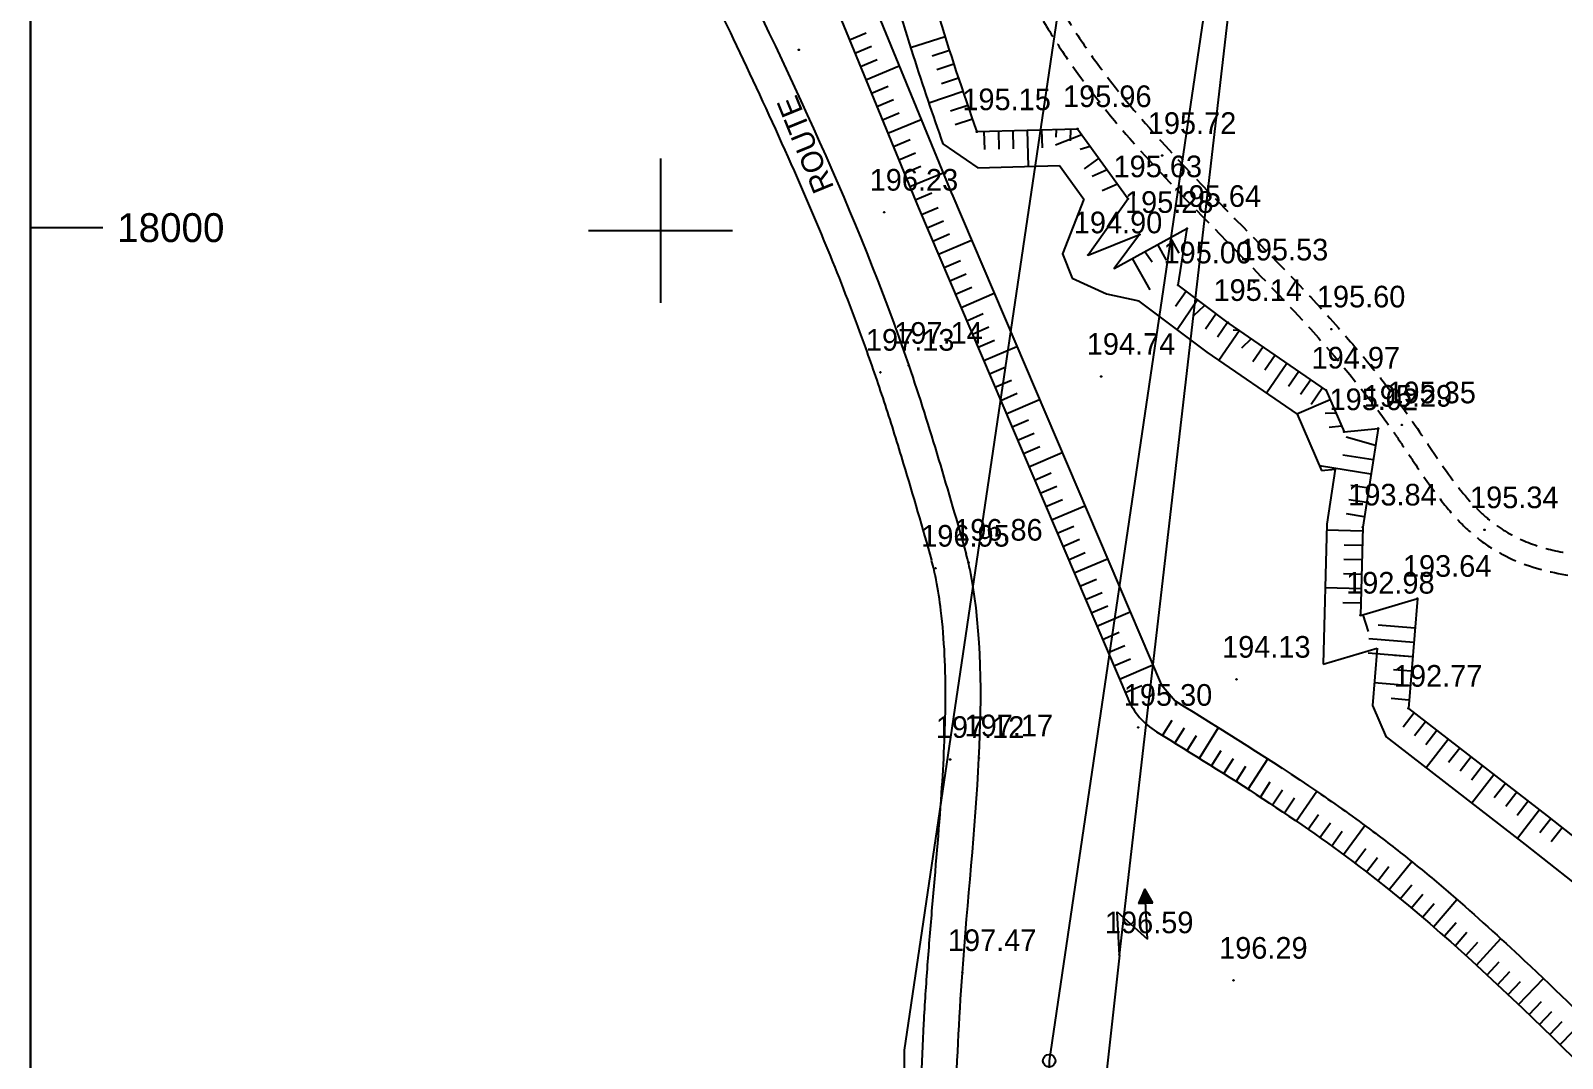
# Model space of a CAD drawing. Extents: x -83928 to -81707, y 15464 to 18601.
# Drawn here: x -83887.3 to -83675, y 17885.3 to 18027.7 of the extents above; entities that cross this region are included whole.
import ezdxf
from ezdxf.enums import TextEntityAlignment as Align

# ---------------------------------------------------------------- set-up
doc = ezdxf.new("R2010")
doc.units = 0
doc.header["$MEASUREMENT"] = 0
doc.linetypes.add('ACAD_ISO03W100', pattern=[30, 12, -18])
doc.linetypes.add('INTERROMPU', pattern=[0.75, 0.5, -0.25])
doc.layers.add('ACCE', color=4, linetype='INTERROMPU', lineweight=25)
for name, color, linetype in [('ALT', 7, 'Continuous'), ('BORNE', 1, 'Continuous'), ('CarPerim', 7, 'Continuous'), ('Carroyage 1', 7, 'Continuous'), ('CarTexte', 7, 'Continuous'), ('CNiv_1', 1, 'Continuous'), ('CONST', 7, 'Continuous'), ('CORDONNE', 6, 'Continuous'), ('ECOULEMENT', 160, 'ACAD_ISO03W100'), ('electric', 50, 'Continuous'), ('POINTS', 3, 'Continuous'), ('Talus', 5, 'Continuous'), ('TITRE', 1, 'Continuous'), ('VOIRIE', 4, 'Continuous')]:
    doc.layers.add(name, color=color, linetype=linetype)

# ---------------------------------------------------------------- blocks, each defined once
blk = doc.blocks.new('*X2')
for p, q in [((6.42, 7.34), (6.53, 7.45)), ((6.45, 7.41), (6.52, 7.47)), ((6.49, 7.48), (6.5, 7.49)), ((6.01, 6.5), (6.67, 7.16)), ((6.03, 6.56), (6.66, 7.19)), ((6.04, 6.5), (6.68, 7.14)), ((6.07, 6.63), (6.64, 7.21)), ((6.08, 6.5), (6.69, 7.12)), ((6.1, 6.7), (6.63, 7.23)), ((6.11, 6.5), (6.7, 7.09)), ((6.14, 6.77), (6.62, 7.26)), ((6.15, 6.5), (6.72, 7.07)), ((6.17, 6.84), (6.61, 7.28)), ((6.18, 6.5), (6.73, 7.05)), ((6.21, 6.91), (6.6, 7.3)), ((6.22, 6.5), (6.74, 7.02)), ((6.24, 6.98), (6.59, 7.33)), ((6.25, 6.5), (6.75, 7)), ((6.28, 7.06), (6.57, 7.35)), ((6.29, 6.5), (6.76, 6.97)), ((6.31, 7.13), (6.56, 7.38)), ((6.32, 6.5), (6.77, 6.95)), ((6.35, 7.2), (6.55, 7.4)), ((6.36, 6.5), (6.79, 6.93)), ((6.38, 7.27), (6.54, 7.42)), ((6.39, 6.5), (6.8, 6.9)), ((6.43, 6.5), (6.81, 6.88)), ((6.46, 6.5), (6.82, 6.86)), ((6.5, 6.5), (6.83, 6.83)), ((6.54, 6.5), (6.85, 6.81)), ((6.57, 6.5), (6.86, 6.79)), ((6.61, 6.5), (6.87, 6.76)), ((6.64, 6.5), (6.88, 6.74)), ((6.68, 6.5), (6.89, 6.72)), ((6.71, 6.5), (6.9, 6.69)), ((6.75, 6.5), (6.92, 6.67)), ((6.78, 6.5), (6.93, 6.64)), ((6.82, 6.5), (6.94, 6.62)), ((6.85, 6.5), (6.95, 6.6)), ((6.89, 6.5), (6.96, 6.57)), ((6.92, 6.5), (6.97, 6.55)), ((6.96, 6.5), (6.99, 6.53)), ((6.99, 6.5), (7, 6.5))]:
    blk.add_line(p, q)

msp = doc.modelspace()

# ---------------------------------------------------------------- linework, layer by layer
at = {"layer": 'ACCE', "linetype": 'INTERROMPU', "ltscale": 5}
for points, knots in [([(-83782.62, 18200.48, 214.11), (-83779.66, 18191.21, 213.99), (-83776.73, 18181.96, 213.87), (-83773.4, 18169.29, 213.7), (-83772.58, 18165.92, 213.66), (-83771.06, 18158.91, 213.57), (-83770.37, 18155.27, 213.53), (-83769.45, 18149.29, 213.45), (-83769.15, 18146.97, 213.42), (-83768.65, 18142.32, 213.36), (-83768.45, 18139.97, 213.34), (-83767.97, 18132.92, 213.25), (-83767.78, 18128.17, 213.19), (-83767.43, 18121, 213.1), (-83767.3, 18118.58, 213.08), (-83766.97, 18113.74, 213.02), (-83766.78, 18111.33, 212.99), (-83766.12, 18104.1, 212.9), (-83765.57, 18099.3, 212.84), (-83764.48, 18091.12, 212.74), (-83763.99, 18087.75, 212.69), (-83763.05, 18081.78, 212.62), (-83762.62, 18079.18, 212.59), (-83761.71, 18073.96, 212.52), (-83761.23, 18071.34, 212.49), (-83759.65, 18063.52, 212.39), (-83758.43, 18058.33, 212.32), (-83756.04, 18050.08, 212.22), (-83755.03, 18046.95, 212.17), (-83752.68, 18040.66, 212.09), (-83751.34, 18037.51, 212.05), (-83748.85, 18032.47, 211.98), (-83747.8, 18030.52, 211.95), (-83745.54, 18026.74, 211.9), (-83744.35, 18024.9, 211.88), (-83740.57, 18019.51, 211.8), (-83737.82, 18016.09, 211.75), (-83729.2, 18006.21, 211.6), (-83722.91, 18000.04, 211.51), (-83710.58, 17987.3, 211.32), (-83704.54, 17980.73, 211.22), (-83698.68, 17972.56, 211.1), (-83698.09, 17971.7, 211.09), (-83696.91, 17969.96, 211.07), (-83696.32, 17969.08, 211.05), (-83694.55, 17966.44, 211.02), (-83693.35, 17964.69, 210.99), (-83691.21, 17961.9, 210.95), (-83690.3, 17960.81, 210.93), (-83688.43, 17958.84, 210.91), (-83687.47, 17957.96, 210.89), (-83685.42, 17956.39, 210.87), (-83684.34, 17955.7, 210.85), (-83680.83, 17953.86, 210.82), (-83678.24, 17953.03, 210.8), (-83672.81, 17951.99, 210.77), (-83669.97, 17951.79, 210.76), (-83664.12, 17951.83, 210.74), (-83661.12, 17952.07, 210.74), (-83654.42, 17952.88, 210.73), (-83650.7, 17953.52, 210.72), (-83644.93, 17954.59, 210.72), (-83642.83, 17954.99, 210.72), (-83636.66, 17956.16, 210.71), (-83632.7, 17956.87, 210.71), (-83624.97, 17958.18, 210.7), (-83621.19, 17958.77, 210.69), (-83614.52, 17959.76, 210.68), (-83611.62, 17960.16, 210.68), (-83606.25, 17960.87, 210.67), (-83603.78, 17961.18, 210.67), (-83598.8, 17961.77, 210.66), (-83596.3, 17962.05, 210.65), (-83588.74, 17962.81, 210.64), (-83583.66, 17963.21, 210.63), (-83575.51, 17963.57, 210.61), (-83572.45, 17963.64, 210.6), (-83566.81, 17963.63, 210.58), (-83564.23, 17963.56, 210.57), (-83559.51, 17963.33, 210.55), (-83557.37, 17963.17, 210.55), (-83553.08, 17962.78, 210.53), (-83550.94, 17962.54, 210.52), (-83544.5, 17961.76, 210.49), (-83540.2, 17961.15, 210.47), (-83529.15, 17959.76, 210.42), (-83522.38, 17959.07, 210.39), (-83513.75, 17959.13, 210.36), (-83511.92, 17959.2, 210.36), (-83508.5, 17959.45, 210.35), (-83506.91, 17959.62, 210.35), (-83504.15, 17960.01, 210.34), (-83502.97, 17960.21, 210.34), (-83500.61, 17960.67, 210.34), (-83499.44, 17960.93, 210.34), (-83495.95, 17961.75, 210.34), (-83493.65, 17962.36, 210.34), (-83489.25, 17963.42, 210.34), (-83487.13, 17963.87, 210.33), (-83483.71, 17964.38, 210.33), (-83482.37, 17964.52, 210.33), (-83480.24, 17964.6, 210.32), (-83479.44, 17964.6, 210.32), (-83477.85, 17964.53, 210.31), (-83477.05, 17964.45, 210.31), (-83474.63, 17964.14, 210.3), (-83473, 17963.81, 210.29), (-83468.49, 17962.7, 210.26), (-83465.57, 17961.78, 210.24), (-83461.27, 17960.57, 210.21), (-83459.93, 17960.22, 210.21), (-83457.07, 17959.57, 210.19), (-83455.54, 17959.29, 210.18), (-83452.49, 17958.83, 210.17), (-83450.96, 17958.66, 210.16), (-83446.37, 17958.29, 210.14), (-83443.3, 17958.21, 210.13), (-83436.19, 17958.25, 210.11), (-83432.15, 17958.43, 210.1), (-83425.94, 17958.65, 210.08), (-83423.74, 17958.72, 210.07), (-83420.07, 17958.76, 210.06), (-83418.59, 17958.75, 210.06), (-83415.65, 17958.69, 210.05), (-83414.18, 17958.63, 210.04), (-83409.75, 17958.4, 210.03), (-83406.8, 17958.18, 210.01), (-83401.65, 17957.83, 209.99), (-83399.47, 17957.69, 209.99), (-83395.4, 17957.5, 209.97), (-83393.51, 17957.44, 209.96), (-83389.81, 17957.42, 209.95), (-83388, 17957.45, 209.95), (-83384.36, 17957.61, 209.94), (-83382.53, 17957.72, 209.93), (-83377.03, 17958.14, 209.92), (-83373.33, 17958.53, 209.91), (-83363.55, 17959.53, 209.89), (-83357.5, 17960.15, 209.88), (-83347, 17960.38, 209.85), (-83342.46, 17960.15, 209.84), (-83336, 17958.94, 209.8), (-83333.85, 17958.37, 209.79), (-83330.47, 17957.12, 209.76), (-83329.17, 17956.54, 209.75), (-83325.18, 17954.43, 209.71), (-83322.6, 17952.53, 209.68), (-83317.66, 17948.07, 209.61), (-83315.3, 17945.51, 209.57), (-83310.73, 17940.08, 209.49), (-83308.52, 17937.21, 209.45), (-83306.32, 17934.3, 209.41)], [1.055576, 1.055576, 1.055576, 1.055576, 30.031992, 30.031992, 40.50691, 40.50691, 51.755713, 51.755713, 58.871453, 58.871453, 65.987193, 65.987193, 80.218672, 80.218672, 87.473984, 87.473984, 94.729297, 94.729297, 109.239922, 109.239922, 119.37083, 119.37083, 127.139561, 127.139561, 134.908291, 134.908291, 150.445753, 150.445753, 160.157531, 160.157531, 170.39927, 170.39927, 177.068566, 177.068566, 183.737861, 183.737861, 197.076452, 197.076452, 223.400767, 223.400767, 249.725082, 249.725082, 252.767418, 252.767418, 255.809755, 255.809755, 261.894428, 261.894428, 266.068184, 266.068184, 269.956128, 269.956128, 273.844071, 273.844071, 282.076079, 282.076079, 290.308086, 290.308086, 298.540093, 298.540093, 308.574703, 308.574703, 314.408012, 314.408012, 326.07463, 326.07463, 337.741248, 337.741248, 346.838531, 346.838531, 354.499996, 354.499996, 362.16146, 362.16146, 377.484389, 377.484389, 386.64274, 386.64274, 394.385336, 394.385336, 400.822764, 400.822764, 407.260193, 407.260193, 420.13505, 420.13505, 440.316929, 440.316929, 445.752372, 445.752372, 450.450412, 450.450412, 453.939436, 453.939436, 457.428461, 457.428461, 464.406511, 464.406511, 470.974875, 470.974875, 475.222619, 475.222619, 477.818124, 477.818124, 480.413628, 480.413628, 485.604636, 485.604636, 494.662552, 494.662552, 498.673408, 498.673408, 503.190068, 503.190068, 507.706728, 507.706728, 516.740048, 516.740048, 528.740572, 528.740572, 535.357888, 535.357888, 539.86411, 539.86411, 544.370333, 544.370333, 553.382777, 553.382777, 559.899589, 559.899589, 565.430576, 565.430576, 570.617109, 570.617109, 575.803641, 575.803641, 586.176706, 586.176706, 603.459595, 603.459595, 617.555933, 617.555933, 624.943514, 624.943514, 629.758061, 629.758061, 640.260824, 640.260824, 650.763587, 650.763587, 661.06459, 661.06459, 661.06459, 661.06459]), ([(-83779.97, 18202.04, 214.12), (-83776.95, 18192.56, 214), (-83773.92, 18183.06, 213.87), (-83770.5, 18170.06, 213.7), (-83769.68, 18166.66, 213.66), (-83768.14, 18159.6, 213.57), (-83767.44, 18155.93, 213.53), (-83766.51, 18149.9, 213.45), (-83766.2, 18147.55, 213.42), (-83765.44, 18140.57, 213.33), (-83765.15, 18135.94, 213.28), (-83764.76, 18128.13, 213.18), (-83764.62, 18124.94, 213.14), (-83764.34, 18119.39, 213.08), (-83764.2, 18117.04, 213.05), (-83763.85, 18112.33, 212.99), (-83763.65, 18109.99, 212.96), (-83762.98, 18102.96, 212.87), (-83762.42, 18098.27, 212.82), (-83761.31, 18090.12, 212.71), (-83760.79, 18086.66, 212.67), (-83759.11, 18076.22, 212.54), (-83757.85, 18069.18, 212.45), (-83754.61, 18055.44, 212.28), (-83752.63, 18048.72, 212.19), (-83748.81, 18039.23, 212.06), (-83747.41, 18036.17, 212.02), (-83744.81, 18031.34, 211.95), (-83743.73, 18029.5, 211.93), (-83741.41, 18025.9, 211.88), (-83740.18, 18024.14, 211.85), (-83736.32, 18018.97, 211.78), (-83733.52, 18015.65, 211.73), (-83724.75, 18005.96, 211.59), (-83718.38, 17999.76, 211.49), (-83710.09, 17991.05, 211.36), (-83708.05, 17988.85, 211.33), (-83704.49, 17984.83, 211.27), (-83702.96, 17983.04, 211.24), (-83700.46, 17979.96, 211.2), (-83699.48, 17978.7, 211.18), (-83697.64, 17976.25, 211.14), (-83696.78, 17975.06, 211.13), (-83694.35, 17971.57, 211.08), (-83692.85, 17969.24, 211.04), (-83689.79, 17964.9, 210.98), (-83688.23, 17962.89, 210.95), (-83685.92, 17960.62, 210.92), (-83685.28, 17960.06, 210.91), (-83683.94, 17959.03, 210.89), (-83683.24, 17958.57, 210.89), (-83681.07, 17957.31, 210.86), (-83679.51, 17956.66, 210.85), (-83676.18, 17955.65, 210.83), (-83674.41, 17955.31, 210.82), (-83668.63, 17954.63, 210.79), (-83664.32, 17954.77, 210.78), (-83655.42, 17955.73, 210.76), (-83650.83, 17956.53, 210.76), (-83644.31, 17957.76, 210.75), (-83642.31, 17958.15, 210.75), (-83638.4, 17958.88, 210.75), (-83636.47, 17959.23, 210.75), (-83630.78, 17960.25, 210.74), (-83627.09, 17960.87, 210.74), (-83618.39, 17962.24, 210.73), (-83613.43, 17962.96, 210.72), (-83606.16, 17963.9, 210.71), (-83603.89, 17964.19, 210.7), (-83599.3, 17964.73, 210.7), (-83596.99, 17964.99, 210.69), (-83590.02, 17965.7, 210.68), (-83585.32, 17966.09, 210.67), (-83577.11, 17966.52, 210.65), (-83573.62, 17966.63, 210.64), (-83567.47, 17966.64, 210.62), (-83564.82, 17966.59, 210.61), (-83560.09, 17966.37, 210.59), (-83558.01, 17966.23, 210.59), (-83553.86, 17965.87, 210.57), (-83551.79, 17965.65, 210.56), (-83545.61, 17964.93, 210.53), (-83541.51, 17964.36, 210.51), (-83530.57, 17962.94, 210.46), (-83523.78, 17962.17, 210.43), (-83515.09, 17962.1, 210.4), (-83513.14, 17962.15, 210.4), (-83509.5, 17962.37, 210.39), (-83507.81, 17962.54, 210.38), (-83504.94, 17962.92, 210.38), (-83503.76, 17963.11, 210.38), (-83501.38, 17963.57, 210.38), (-83500.19, 17963.84, 210.37), (-83496.59, 17964.69, 210.37), (-83494.16, 17965.33, 210.37), (-83489.67, 17966.39, 210.37), (-83487.61, 17966.83, 210.37), (-83484.19, 17967.34, 210.37), (-83482.85, 17967.49, 210.36), (-83480.5, 17967.6, 210.36), (-83479.5, 17967.61, 210.36), (-83477.5, 17967.52, 210.35), (-83476.51, 17967.42, 210.34), (-83473.55, 17967, 210.33), (-83471.61, 17966.57, 210.32), (-83466.69, 17965.3, 210.29), (-83463.75, 17964.36, 210.27), (-83459.76, 17963.28, 210.24), (-83458.7, 17963.01, 210.23), (-83455.53, 17962.31, 210.22), (-83453.4, 17961.97, 210.21), (-83449.11, 17961.49, 210.19), (-83446.94, 17961.35, 210.18), (-83440.41, 17961.14, 210.16), (-83436, 17961.28, 210.14), (-83427.14, 17961.61, 210.12), (-83422.68, 17961.8, 210.11), (-83415.39, 17961.71, 210.08), (-83412.57, 17961.57, 210.07), (-83406.95, 17961.21, 210.05), (-83404.15, 17961, 210.04), (-83399.19, 17960.68, 210.02), (-83397.03, 17960.56, 210.01), (-83392.98, 17960.43, 210), (-83391.1, 17960.41, 209.99), (-83387.3, 17960.47, 209.98), (-83385.37, 17960.56, 209.98), (-83379.54, 17960.92, 209.96), (-83375.58, 17961.31, 209.95), (-83365.42, 17962.35, 209.93), (-83359.2, 17963.03, 209.92), (-83348.15, 17963.4, 209.89), (-83343.26, 17963.25, 209.88), (-83336.05, 17962.04, 209.84), (-83333.57, 17961.43, 209.82), (-83329.35, 17959.93, 209.79), (-83327.58, 17959.13, 209.78), (-83324.17, 17957.23, 209.74), (-83322.54, 17956.13, 209.73), (-83317.15, 17951.95, 209.66), (-83313.7, 17948.3, 209.6), (-83309.06, 17942.74, 209.52), (-83307.73, 17941.06, 209.5), (-83306.42, 17939.37, 209.47)], [0.377269, 0.377269, 0.377269, 0.377269, 29.99808, 29.99808, 40.439033, 40.439033, 51.573495, 51.573495, 58.653463, 58.653463, 72.467049, 72.467049, 82.03785, 82.03785, 89.167983, 89.167983, 96.298116, 96.298116, 110.558383, 110.558383, 121.037151, 121.037151, 141.994686, 141.994686, 162.952221, 162.952221, 173.375842, 173.375842, 180.104384, 180.104384, 186.832925, 186.832925, 200.290008, 200.290008, 226.870868, 226.870868, 235.637553, 235.637553, 242.466243, 242.466243, 247.058938, 247.058938, 251.225901, 251.225901, 259.12966, 259.12966, 267.033419, 267.033419, 269.974171, 269.974171, 272.914924, 272.914924, 278.796429, 278.796429, 284.677933, 284.677933, 297.220208, 297.220208, 309.762482, 309.762482, 315.325173, 315.325173, 320.887865, 320.887865, 332.013248, 332.013248, 347.525774, 347.525774, 354.547491, 354.547491, 361.569208, 361.569208, 375.612643, 375.612643, 385.929515, 385.929515, 393.726913, 393.726913, 399.850404, 399.850404, 405.973895, 405.973895, 418.220878, 418.220878, 438.834903, 438.834903, 444.847915, 444.847915, 450.051873, 450.051873, 453.73205, 453.73205, 457.412227, 457.412227, 464.772581, 464.772581, 470.935284, 470.935284, 474.906139, 474.906139, 477.821848, 477.821848, 480.737556, 480.737556, 486.568973, 486.568973, 495.647976, 495.647976, 498.958546, 498.958546, 505.579686, 505.579686, 512.200826, 512.200826, 525.443106, 525.443106, 538.685386, 538.685386, 547.175721, 547.175721, 555.666055, 555.666055, 562.177333, 562.177333, 567.791378, 567.791378, 573.405422, 573.405422, 584.633511, 584.633511, 602.137538, 602.137538, 616.597964, 616.597964, 624.486186, 624.486186, 630.509066, 630.509066, 636.531946, 636.531946, 651.174128, 651.174128, 657.221695, 657.221695, 657.221695, 657.221695])]:
    msp.add_open_spline(points, degree=3, knots=knots, dxfattribs=at)
at = {"layer": 'BORNE', "color": 2, "extrusion": (4.63065e-06, 1.2885e-05, 1)}
msp.add_circle((-83746.11, 17884.98, 207.68), 0.877, dxfattribs=at)
at = {"layer": 'CarPerim'}
msp.add_line((-83887.33, 18600.42), (-83887.33, 17000.42), dxfattribs=at)
at = {"layer": 'Carroyage 1'}
for p, q in [((-83800, 18010), (-83800, 17990)), ((-83887.33, 18000.42), (-83877.33, 18000.42)), ((-83810, 18000), (-83790, 18000))]:
    msp.add_line(p, q, dxfattribs=at)
at = {"layer": 'CNiv_1', "color": 0}
msp.add_lwpolyline([(-81721.1, 18600.42), (-81721.1, 15464.43), (-83887.33, 15464.43), (-83887.33, 18600.42)], close=True, dxfattribs=at)
at = {"layer": 'CORDONNE', "extrusion": (0.000932032, -0.005533, 0.999984)}
for p, q in [((-83732.84, 17908.82, 210.39), (-83733.74, 17906.77, 210.38)), ((-83732.49, 17901.83, 210.35), (-83732.84, 17908.82, 210.39)), ((-83731.74, 17906.87, 210.38), (-83732.84, 17908.82, 210.39)), ((-83736.38, 17899.63, 210.34), (-83736.68, 17905.62, 210.38)), ((-83736.68, 17905.62, 210.38), (-83732.49, 17901.83, 210.35)), ((-83733.74, 17906.77, 210.38), (-83731.74, 17906.87, 210.38))]:
    msp.add_line(p, q, dxfattribs=at)
at = {"layer": 'ECOULEMENT', "linetype": 'ByBlock', "extrusion": (0.000932032, -0.005533, 0.999984)}
for p, q in [((-83775.65, 18044.09, 15.64), (-83759.59, 18005.06, 15.41)), ((-83780.27, 18042.18, 15.64), (-83764.21, 18003.15, 15.4)), ((-83760.86, 18012.05, 211.77), (-83756.02, 18008.72, 211.75)), ((-83756.02, 18008.72, 211.75), (-83744.69, 18009.03, 211.74)), ((-83744.69, 18009.03, 211.74), (-83741.32, 18004.36, 211.71)), ((-83759.61, 18005.12, 15.41), (-83730.6, 17937.13, 15.01)), ((-83764.21, 18003.15, 15.4), (-83735.2, 17935.17, 15)), ((-83764.21, 18003.15, 15.4), (-83764.21, 18003.15, 15.4)), ((-83733.66, 17990.25, 211.63), (-83724.24, 17983.18, 211.58)), ((-83724.24, 17983.18, 211.58), (-83711.74, 17974.57, 211.52)), ((-83711.74, 17974.57, 211.52), (-83708.37, 17966.77, 211.47)), ((-83708.37, 17966.77, 211.47), (-83706.44, 17966.96, 211.47)), ((-83706.44, 17966.96, 211.47), (-83707.63, 17959.35, 211.43)), ((-83707.63, 17959.35, 211.43), (-83708.1, 17939.95, 211.32)), ((-83708.1, 17939.95, 211.32), (-83700.64, 17942.15, 211.33)), ((-83700.64, 17942.15, 211.33), (-83701.3, 17934.2, 211.29)), ((-83730.6, 17937.13, 15.01), (-83728.62, 17934.83, 14.99)), ((-83701.3, 17934.2, 211.29), (-83699.37, 17929.84, 210.61))]:
    msp.add_line(p, q, dxfattribs=at)
for points, elevation in [([(-83756.31, 18014.18), (-83742.34, 18014.57), (-83735.34, 18004.85), (-83740.85, 17997.08), (-83733.75, 17999.91), (-83737.27, 17995.24), (-83727.16, 18000.74), (-83728.41, 17992.91), (-83721.48, 17987.7), (-83707.88, 17978.33), (-83705.39, 17972.57), (-83700.66, 17973.05), (-83702.8, 17959.36), (-83703.09, 17947.15), (-83695.22, 17949.48), (-83696.47, 17934.25)], 34.04), ([(-83741.48, 18004.82), (-83744.41, 17997.27), (-83743.06, 17993.9), (-83738.33, 17991.7), (-83733.82, 17990.72)], 34.04), ([(-83696.47, 17934.25), (-83677.21, 17919.36), (-83640.89, 17890.74), (-83608.66, 17859.56), (-83558.02, 17819.7), (-83541.14, 17802.32), (-83537.05, 17786.48), (-83533.47, 17766.03), (-83524.92, 17733.51)], 33.39), ([(-83699.53, 17930.3), (-83680.28, 17915.42), (-83644.18, 17886.97), (-83611.96, 17855.79), (-83561.38, 17815.98), (-83545.65, 17799.79), (-83541.94, 17785.42), (-83538.36, 17764.97), (-83529.76, 17732.24)], 33.39)]:
    msp.add_lwpolyline(points, dxfattribs=dict(at, elevation=elevation))
msp.add_arc((-83725.98, 17938.47, -162.28), 10, 203.1095, 238.4927, dxfattribs=at)
at = {"layer": 'ECOULEMENT', "linetype": 'ByBlock'}
msp.add_spline([(-83767.27, 18089.09, 212.72), (-83765.73, 18047.38, 212.21), (-83756.14, 18013.67, 211.78)], degree=3, dxfattribs=at)
for points, knots in [([(-83772.52, 18078.53, 212.61), (-83772.52, 18078.4, 212.61), (-83772.52, 18078.28, 212.61), (-83772.6, 18072.95, 212.54), (-83772.58, 18067.72, 212.48), (-83772.18, 18059.54, 212.38), (-83771.96, 18056.6, 212.34), (-83771.37, 18051.15, 212.28), (-83771.03, 18048.64, 212.24), (-83770.16, 18043.63, 212.18), (-83769.64, 18041.15, 212.15), (-83767.9, 18033.78, 212.06), (-83766.48, 18028.96, 211.99), (-83763.64, 18020.11, 211.88), (-83762.25, 18016.06, 211.83), (-83760.86, 18012.05, 211.77)], [10.540392, 10.540392, 10.540392, 10.540392, 10.918613, 10.918613, 26.225816, 26.225816, 34.810204, 34.810204, 42.146608, 42.146608, 49.483013, 49.483013, 64.155821, 64.155821, 76.791867, 76.791867, 76.791867, 76.791867]), ([(-83728.62, 17934.83, 14.99), (-83722.02, 17930.78, 14.96), (-83715.39, 17926.67, 14.94), (-83706.32, 17920.47, 14.89), (-83703.75, 17918.65, 14.88), (-83699.37, 17915.37, 14.86), (-83697.54, 17913.95, 14.85), (-83693.95, 17911.06, 14.83), (-83692.18, 17909.58, 14.82), (-83686.96, 17905.09, 14.79), (-83683.57, 17902.01, 14.77), (-83675.63, 17894.57, 14.72), (-83671.14, 17890.18, 14.69), (-83663.57, 17882.78, 14.64), (-83660.48, 17879.77, 14.62), (-83655.1, 17874.66, 14.59), (-83652.82, 17872.53, 14.58), (-83648.22, 17868.34, 14.55), (-83645.89, 17866.27, 14.54), (-83638.84, 17860.15, 14.5), (-83634.04, 17856.17, 14.47), (-83623.15, 17847.5, 14.41), (-83617.02, 17842.86, 14.38), (-83598.32, 17829.3, 14.29), (-83585.45, 17820.76, 14.23), (-83567.1, 17808.9, 14.15), (-83561.74, 17805.48, 14.12), (-83556.37, 17802.05, 14.1)], [3.176077, 3.176077, 3.176077, 3.176077, 26.264516, 26.264516, 35.534882, 35.534882, 42.305765, 42.305765, 49.076647, 49.076647, 62.618412, 62.618412, 81.32732, 81.32732, 94.294057, 94.294057, 103.736618, 103.736618, 113.179178, 113.179178, 132.064299, 132.064299, 155.368404, 155.368404, 201.976614, 201.976614, 221.065664, 221.065664, 221.065664, 221.065664]), ([(-83731.23, 17930.57, 14.97), (-83721.31, 17924.49, 14.93), (-83693.91, 17907.38, 14.81), (-83659.02, 17869.41, 14.57), (-83611.27, 17831.21, 14.31), (-83577.2, 17809.43, 14.16), (-83559.07, 17797.84, 14.08)], [3.176077, 3.176077, 3.176077, 3.176077, 37.952596, 99.830927, 156.532489, 221.065664, 221.065664, 221.065664, 221.065664])]:
    msp.add_open_spline(points, degree=3, knots=knots, dxfattribs=at)
at = {"layer": 'electric', "extrusion": (0.000932032, -0.005533, 0.999984)}
for q in [(-83705.73, 18164.22, 213.43), (-83747.24, 17800.8, 209.19)]:
    msp.add_line((-83736.38, 17899.63, 210.34), q, dxfattribs=at)
at = {"layer": 'POINTS', "extrusion": (0.002059, -0.012217, 0.999923)}
for centre in [(-83781.08, 18024.17, -182.42), (-83756.4, 18012.81, -182.42), (-83742.44, 18013.24, -182.42), (-83730.69, 18009.52, -182.42), (-83735.44, 18003.52, -182.42), (-83769.25, 18001.66, -182.42), (-83733.85, 17998.58, -182.42), (-83727.26, 17999.41, -182.42), (-83740.95, 17995.75, -182.42), (-83728.51, 17991.58, -182.42), (-83717.94, 17991.99, -182.42), (-83721.58, 17986.38, -182.42), (-83707.25, 17985.47, -182.42), (-83769.77, 17979.48, -182.42), (-83765.84, 17980.44, -182.42), (-83739.15, 17978.91, -182.42), (-83707.98, 17977, -182.42), (-83697.47, 17972.19, -182.42), (-83705.49, 17971.24, -182.42), (-83700.76, 17971.72, -182.42), (-83702.9, 17958.03, -182.42), (-83686.01, 17957.66, -182.42), (-83757.54, 17953.16, -182.42), (-83762.11, 17952.33, -182.42), (-83695.32, 17948.15, -182.42), (-83703.19, 17945.82, -182.42), (-83720.39, 17936.94, -182.42), (-83696.57, 17932.92, -182.42), (-83734.02, 17930.28, -182.42), (-83760.08, 17925.83, -182.42), (-83756.1, 17926.05, -182.42), (-83736.63, 17898.76, -182.42), (-83758.4, 17896.29, -182.42), (-83720.8, 17895.23, -182.42)]:
    msp.add_circle(centre, 0.05, dxfattribs=at)
at = {"layer": 'Talus', "linetype": 'ByBlock', "extrusion": (0.000932032, -0.005533, 0.999984)}
for p, q in [((-83773.8, 18026.46, 15.54), (-83771.49, 18027.41, 15.55)), ((-83760.55, 18026.86, 211.95), (-83765.32, 18025.35, 211.95)), ((-83773.04, 18024.61, 15.53), (-83770.73, 18025.56, 15.53)), ((-83759.94, 18024.95, 211.92), (-83762.32, 18024.18, 211.92)), ((-83772.28, 18022.76, 15.52), (-83769.97, 18023.71, 15.52)), ((-83771.52, 18020.91, 15.51), (-83766.9, 18022.82, 15.52)), ((-83759.32, 18023.05, 211.9), (-83761.69, 18022.27, 211.9)), ((-83770.76, 18019.06, 15.5), (-83768.45, 18020.02, 15.5)), ((-83758.69, 18021.15, 211.88), (-83761.06, 18020.36, 211.87)), ((-83770, 18017.22, 15.49), (-83767.69, 18018.17, 15.49)), ((-83758.05, 18019.26, 211.85), (-83762.78, 18017.65, 211.85)), ((-83769.24, 18015.37, 15.48), (-83766.92, 18016.32, 15.48)), ((-83757.4, 18017.36, 211.83), (-83759.77, 18016.56, 211.82)), ((-83768.48, 18013.52, 15.47), (-83763.85, 18015.42, 15.47)), ((-83756.76, 18015.47, 211.8), (-83759.12, 18014.66, 211.8)), ((-83755.15, 18013.75, 211.78), (-83755.09, 18011.25, 211.76)), ((-83753.15, 18013.8, 211.78), (-83753.09, 18011.3, 211.76)), ((-83751.15, 18013.86, 211.77), (-83751.09, 18011.36, 211.76)), ((-83749.16, 18013.91, 211.77), (-83749.02, 18008.91, 211.74)), ((-83747.16, 18013.97, 211.77), (-83747.09, 18011.47, 211.76)), ((-83745.16, 18014.02, 211.77), (-83745.2, 18012.94, 113.6)), ((-83743.16, 18014.07, 211.77), (-83743.19, 18012.46, 113.6)), ((-83767.71, 18011.67, 15.45), (-83765.4, 18012.62, 15.46)), ((-83741.58, 18013.28, 211.76), (-83745.25, 18011.85, 15.43)), ((-83740.41, 18011.65, 211.75), (-83741.82, 18011.25, 113.59)), ((-83766.95, 18009.82, 15.44), (-83764.64, 18010.77, 15.45)), ((-83739.24, 18010.03, 211.74), (-83741.27, 18008.57, 211.74)), ((-83766.19, 18007.97, 15.43), (-83763.88, 18008.92, 15.44)), ((-83765.43, 18006.12, 15.42), (-83760.81, 18008.02, 15.43)), ((-83738.08, 18008.41, 211.73), (-83740.16, 18007.51, 113.57)), ((-83764.67, 18004.27, 15.41), (-83762.36, 18005.22, 15.41)), ((-83736.65, 18006.43, 211.72), (-83738.74, 18005.54, 113.55)), ((-83763.82, 18002.23, 15.4), (-83761.52, 18003.22, 15.4)), ((-83763.04, 18000.4, 15.39), (-83760.74, 18001.38, 15.39)), ((-83762.25, 17998.56, 15.38), (-83759.95, 17999.54, 15.38)), ((-83761.47, 17996.72, 15.37), (-83756.87, 17998.68, 15.37)), ((-83729.35, 17999.07, 211.67), (-83728.13, 17996.88, 211.66)), ((-83732.84, 17997.12, 211.66), (-83731.84, 17995.69, 113.49)), ((-83731.09, 17998.09, 211.67), (-83729.88, 17995.91, 211.65)), ((-83760.68, 17994.88, 15.36), (-83758.38, 17995.86, 15.36)), ((-83734.59, 17996.14, 211.66), (-83732.15, 17991.78, 211.63)), ((-83759.9, 17993.04, 15.34), (-83757.6, 17994.02, 15.35)), ((-83759.11, 17991.2, 15.33), (-83756.81, 17992.18, 15.34)), ((-83758.33, 17989.36, 15.32), (-83753.73, 17991.32, 15.33)), ((-83727.17, 17991.53, 211.63), (-83728.59, 17989.47, 211.62)), ((-83725.52, 17990.4, 211.62), (-83728.36, 17986.28, 211.6)), ((-83757.54, 17987.52, 15.31), (-83755.24, 17988.5, 15.31)), ((-83724.67, 17989.55, 211.61), (-83726.04, 17988.24, 113.45)), ((-83723.02, 17988.42, 211.61), (-83724.44, 17986.36, 211.6)), ((-83756.76, 17985.68, 15.3), (-83754.46, 17986.66, 15.3)), ((-83721.38, 17987.28, 211.6), (-83722.79, 17985.22, 211.59)), ((-83719.73, 17986.15, 211.59), (-83722.57, 17982.03, 211.57)), ((-83719.73, 17986.15, 211.59), (-83720.62, 17986.2, 15.27)), ((-83755.97, 17983.84, 15.29), (-83753.67, 17984.82, 15.29)), ((-83755.19, 17982, 15.28), (-83750.59, 17983.96, 15.29)), ((-83718.08, 17985.01, 211.58), (-83719.45, 17983.7, 113.42)), ((-83716.44, 17983.88, 211.58), (-83717.85, 17981.82, 211.57)), ((-83714.79, 17982.74, 211.57), (-83716.21, 17980.68, 211.56)), ((-83713.14, 17981.61, 211.56), (-83715.98, 17977.49, 211.54)), ((-83754.4, 17980.16, 15.27), (-83752.1, 17981.14, 15.27)), ((-83711.49, 17980.47, 211.55), (-83712.91, 17978.41, 211.54)), ((-83753.62, 17978.32, 15.26), (-83751.32, 17979.3, 15.26)), ((-83752.83, 17976.48, 15.25), (-83750.53, 17977.46, 15.25)), ((-83709.85, 17979.34, 211.54), (-83711.27, 17977.28, 211.53)), ((-83708.2, 17978.2, 211.54), (-83709.77, 17975.92, 211.53)), ((-83752.05, 17974.64, 15.24), (-83747.45, 17976.6, 15.24)), ((-83707.16, 17976.57, 211.53), (-83711.76, 17974.58, 211.52)), ((-83751.26, 17972.8, 15.22), (-83748.96, 17973.78, 15.23)), ((-83706.37, 17974.73, 211.52), (-83707.83, 17974.68, 113.36)), ((-83750.48, 17970.96, 15.21), (-83748.18, 17971.94, 15.22)), ((-83705.57, 17972.9, 211.5), (-83707.3, 17972.73, 113.34)), ((-83700.87, 17970.23, 211.49), (-83704.95, 17971.4, 113.33)), ((-83749.69, 17969.12, 15.2), (-83747.39, 17970.11, 15.21)), ((-83748.91, 17967.28, 15.19), (-83744.31, 17969.25, 15.2)), ((-83701.18, 17968.26, 211.48), (-83705.38, 17968.91, 211.48)), ((-83701.49, 17966.28, 211.46), (-83708.64, 17967.4, 211.48)), ((-83748.12, 17965.45, 15.18), (-83745.82, 17966.43, 15.18)), ((-83747.34, 17963.61, 15.17), (-83745.04, 17964.59, 15.17)), ((-83701.8, 17964.3, 211.45), (-83704.27, 17964.69, 211.46)), ((-83701.8, 17964.3, 211.45), (-83704.27, 17964.69, 211.46)), ((-83746.55, 17961.77, 15.16), (-83744.25, 17962.75, 15.16)), ((-83702.11, 17962.33, 211.44), (-83704.58, 17962.71, 211.45)), ((-83702.11, 17962.33, 211.44), (-83704.58, 17962.71, 211.45)), ((-83745.77, 17959.93, 15.15), (-83741.17, 17961.89, 15.15)), ((-83702.42, 17960.35, 211.43), (-83704.88, 17960.74, 211.44)), ((-83702.42, 17960.35, 211.43), (-83704.88, 17960.74, 211.44)), ((-83744.98, 17958.09, 15.14), (-83742.68, 17959.07, 15.14)), ((-83702.65, 17958.37, 211.42), (-83707.65, 17958.49, 211.43)), ((-83744.2, 17956.25, 15.13), (-83741.9, 17957.23, 15.13)), ((-83702.7, 17956.37, 211.41), (-83705.2, 17956.43, 211.41)), ((-83743.41, 17954.41, 15.12), (-83741.11, 17955.39, 15.12)), ((-83742.63, 17952.57, 15.1), (-83738.03, 17954.53, 15.11)), ((-83702.75, 17954.37, 211.4), (-83705.25, 17954.43, 211.4)), ((-83702.8, 17952.37, 211.39), (-83705.3, 17952.43, 211.39)), ((-83741.84, 17950.73, 15.09), (-83739.54, 17951.71, 15.1)), ((-83741.06, 17948.89, 15.08), (-83738.76, 17949.87, 15.09)), ((-83702.85, 17950.37, 211.38), (-83707.84, 17950.49, 211.38)), ((-83740.27, 17947.05, 15.07), (-83737.97, 17948.03, 15.07)), ((-83702.89, 17948.37, 211.37), (-83705.39, 17948.43, 211.37)), ((-83739.49, 17945.21, 15.06), (-83734.89, 17947.17, 15.07)), ((-83702.63, 17946.78, 211.36), (-83701.87, 17944.46, 113.88)), ((-83738.7, 17943.37, 15.05), (-83736.4, 17944.35, 15.05)), ((-83695.56, 17942.93, 211.33), (-83701.78, 17943.44, 211.34)), ((-83695.4, 17944.92, 211.34), (-83700.5, 17945.34, 211.35)), ((-83737.92, 17941.53, 15.04), (-83735.62, 17942.51, 15.04)), ((-83695.73, 17940.94, 211.32), (-83701.89, 17941.44, 211.33)), ((-83737.13, 17939.69, 15.03), (-83734.83, 17940.67, 15.03)), ((-83736.35, 17937.85, 15.02), (-83731.75, 17939.82, 15.02)), ((-83695.89, 17938.94, 211.31), (-83698.38, 17939.15, 211.31)), ((-83695.73, 17940.94, 211.32), (-83698.22, 17941.14, 211.32)), ((-83735.56, 17936.01, 15.01), (-83733.26, 17936.99, 15.01)), ((-83696.05, 17936.95, 211.3), (-83701.04, 17937.36, 211.3)), ((-83696.22, 17934.96, 211.29), (-83698.71, 17935.16, 211.29)), ((-83695.52, 17933.18, 210.62), (-83697.05, 17931.21, 210.61)), ((-83730.38, 17930.04, 14.97), (-83729.07, 17932.17, 14.98)), ((-83728.67, 17929, 14.96), (-83727.36, 17931.12, 14.97)), ((-83725.27, 17926.89, 14.95), (-83722.63, 17931.14, 14.97)), ((-83693.94, 17931.96, 210.62), (-83695.47, 17929.98, 210.61)), ((-83692.36, 17930.74, 210.61), (-83693.89, 17928.76, 210.6)), ((-83726.97, 17927.95, 14.95), (-83725.66, 17930.07, 14.96)), ((-83690.78, 17929.51, 210.6), (-83693.83, 17925.56, 210.58)), ((-83723.58, 17925.83, 14.94), (-83722.25, 17927.95, 14.95)), ((-83721.88, 17924.77, 14.93), (-83720.55, 17926.88, 14.94)), ((-83718.51, 17922.61, 14.92), (-83715.8, 17926.81, 14.94)), ((-83689.19, 17928.29, 210.59), (-83690.72, 17926.31, 210.58)), ((-83687.61, 17927.07, 210.58), (-83689.14, 17925.09, 210.57)), ((-83720.19, 17923.69, 14.92), (-83718.85, 17925.8, 14.93)), ((-83686.03, 17925.84, 210.57), (-83687.56, 17923.87, 210.57)), ((-83684.45, 17924.62, 210.57), (-83687.5, 17920.67, 210.55)), ((-83716.83, 17921.52, 14.91), (-83715.47, 17923.62, 14.92)), ((-83715.16, 17920.42, 14.9), (-83713.78, 17922.51, 14.91)), ((-83711.84, 17918.19, 14.89), (-83709.02, 17922.32, 14.91)), ((-83682.86, 17923.4, 210.56), (-83684.39, 17921.42, 210.55)), ((-83681.28, 17922.18, 210.55), (-83682.81, 17920.2, 210.54)), ((-83713.5, 17919.31, 14.89), (-83712.1, 17921.39, 14.9)), ((-83679.7, 17920.95, 210.54), (-83681.23, 17918.97, 210.53)), ((-83710.2, 17917.06, 14.88), (-83708.77, 17919.11, 14.89)), ((-83708.56, 17915.91, 14.87), (-83707.11, 17917.95, 14.88)), ((-83678.12, 17919.73, 210.53), (-83681.18, 17915.77, 210.51)), ((-83676.54, 17918.5, 210.53), (-83678.09, 17916.54, 210.52)), ((-83706.93, 17914.75, 14.86), (-83705.47, 17916.77, 14.87)), ((-83705.32, 17913.57, 14.85), (-83702.35, 17917.59, 14.87)), ((-83674.97, 17917.26, 210.52), (-83676.52, 17915.3, 210.51)), ((-83703.71, 17912.37, 14.85), (-83702.21, 17914.37, 14.86)), ((-83702.12, 17911.16, 14.84), (-83700.6, 17913.14, 14.85)), ((-83700.54, 17909.93, 14.83), (-83699, 17911.9, 14.84)), ((-83698.98, 17908.69, 14.82), (-83695.84, 17912.58, 14.84)), ((-83697.43, 17907.43, 14.81), (-83695.84, 17909.36, 14.82)), ((-83695.89, 17906.15, 14.8), (-83694.28, 17908.07, 14.81)), ((-83692.84, 17903.55, 14.79), (-83689.57, 17907.33, 14.8)), ((-83694.36, 17904.86, 14.8), (-83692.74, 17906.76, 14.8)), ((-83691.34, 17902.24, 14.78), (-83689.69, 17904.12, 14.79)), ((-83689.84, 17900.91, 14.77), (-83688.18, 17902.78, 14.78)), ((-83688.35, 17899.57, 14.76), (-83686.68, 17901.43, 14.77)), ((-83686.87, 17898.23, 14.75), (-83683.5, 17901.92, 14.77)), ((-83685.4, 17896.87, 14.74), (-83683.7, 17898.71, 14.75)), ((-83683.94, 17895.51, 14.73), (-83682.23, 17897.34, 14.74)), ((-83682.48, 17894.14, 14.72), (-83680.77, 17895.96, 14.73)), ((-83681.03, 17892.76, 14.72), (-83677.58, 17896.39, 14.73)), ((-83679.58, 17891.38, 14.71), (-83677.86, 17893.19, 14.72)), ((-83678.14, 17890, 14.7), (-83676.41, 17891.8, 14.71)), ((-83676.7, 17888.61, 14.69), (-83674.97, 17890.4, 14.7)), ((-83675.27, 17887.22, 14.68), (-83671.78, 17890.8, 14.7))]:
    msp.add_line(p, q, dxfattribs=at)
at = {"layer": 'TITRE', "color": 6, "extrusion": (4.63065e-06, 1.2885e-05, 1), "elevation": 207.68}
for points in [[(-83727.6, 18147.34), (-83766.2, 17886.45), (-83766.18, 17856.72), (-83764.25, 17824.64), (-83736.98, 17415.31)], [(-83707.73, 18144.4), (-83746.11, 17884.98), (-83746.09, 17857.33), (-83744.2, 17825.91), (-83716.93, 17416.65)]]:
    msp.add_lwpolyline(points, dxfattribs=at)
at = {"layer": 'VOIRIE', "extrusion": (0.003135, -0.012036, 0.999923)}
for centre, start, end in [((-83791.51, 17944.15, -267.65), 10.6222, 15.953), ((-83786.71, 17945.02, -267.65), 10.5723, 15.9476)]:
    msp.add_arc(centre, 30, start, end, dxfattribs=at)
at = {"layer": 'VOIRIE'}
for points, knots in [([(-83792.22, 18042.51, 212.24), (-83782.47, 18022.43, 211.97), (-83768.8, 17994.11, 211.58), (-83760.12, 17963.95, 211.19), (-83757.61, 17955.18, 211.08)], [1.692967, 1.692967, 1.692967, 1.692967, 68.457432, 95.773409, 95.773409, 95.773409, 95.773409]), ([(-83796.45, 18040.1, 212.22), (-83794.25, 18035.58, 212.16), (-83792.06, 18031.07, 212.1), (-83785.03, 18016.32, 211.9), (-83780.33, 18006.06, 211.76), (-83774.54, 17991.72, 211.57), (-83773.02, 17987.75, 211.52), (-83770.64, 17981.12, 211.43), (-83769.73, 17978.48, 211.4), (-83767.99, 17973.15, 211.33), (-83767.16, 17970.46, 211.29), (-83764.99, 17963.31, 211.2), (-83763.7, 17958.83, 211.14), (-83762.41, 17954.32, 211.08)], [2.017247, 2.017247, 2.017247, 2.017247, 17.047071, 17.047071, 51.141212, 51.141212, 64.118702, 64.118702, 72.667084, 72.667084, 81.215466, 81.215466, 95.285076, 95.285076, 95.285076, 95.285076]), ([(-83880.19, 17309.45, 203.69), (-83870.72, 17312.65, 203.7), (-83849.22, 17319.91, 203.72), (-83810.98, 17329.82, 203.72), (-83774.63, 17342.14, 203.75), (-83743, 17360.24, 203.87), (-83725.29, 17387.75, 204.15), (-83724.07, 17429.47, 204.65), (-83728.08, 17486.27, 205.34), (-83737.01, 17569.6, 206.37), (-83744.34, 17660.8, 207.49), (-83754.23, 17760.67, 208.73), (-83760.2, 17835.6, 209.65), (-83758.85, 17894.19, 210.35), (-83755.42, 17925.35, 210.71), (-83755.41, 17944.11, 210.94), (-83756.97, 17952.44, 211.04)], [0, 0, 0, 0, 29.956877, 68.055213, 118.47798, 144.890403, 175.865111, 211.414278, 267.498366, 347.618267, 462.394183, 542.132973, 648.723442, 687.711001, 717.559747, 743.085288, 743.085288, 743.085288, 743.085288]), ([(-83881.75, 17314.07, 203.75), (-83877.58, 17315.48, 203.75), (-83873.4, 17316.89, 203.76), (-83865.64, 17319.46, 203.76), (-83862.07, 17320.62, 203.77), (-83855.64, 17322.64, 203.77), (-83852.79, 17323.51, 203.77), (-83847.1, 17325.2, 203.78), (-83844.25, 17326.02, 203.78), (-83835.71, 17328.43, 203.78), (-83830.02, 17329.99, 203.78), (-83819.26, 17333.02, 203.78), (-83814.18, 17334.49, 203.78), (-83804.1, 17337.61, 203.79), (-83799.1, 17339.25, 203.79), (-83790.76, 17342.23, 203.8), (-83787.4, 17343.5, 203.81), (-83781.48, 17345.88, 203.82), (-83778.92, 17346.96, 203.82), (-83774.55, 17348.91, 203.83), (-83772.73, 17349.76, 203.84), (-83769.05, 17351.53, 203.85), (-83767.2, 17352.45, 203.85), (-83763.58, 17354.36, 203.86), (-83761.8, 17355.36, 203.87), (-83756.62, 17358.47, 203.89), (-83753.37, 17360.74, 203.91), (-83749.35, 17364.18, 203.94), (-83748.33, 17365.12, 203.95), (-83746.36, 17367.09, 203.96), (-83745.4, 17368.12, 203.97), (-83742.65, 17371.31, 204), (-83740.96, 17373.58, 204.03), (-83738.16, 17377.98, 204.07), (-83737, 17380.07, 204.09), (-83735.23, 17383.78, 204.13), (-83734.56, 17385.38, 204.15), (-83733.39, 17388.51, 204.18), (-83732.9, 17390.05, 204.2), (-83732.04, 17393.17, 204.23), (-83731.67, 17394.76, 204.25), (-83730.72, 17399.58, 204.31), (-83730.3, 17402.89, 204.34), (-83729.78, 17409.37, 204.42), (-83729.67, 17412.55, 204.46), (-83729.59, 17417.8, 204.52), (-83729.59, 17419.87, 204.55), (-83729.64, 17426.09, 204.62), (-83729.73, 17430.23, 204.67), (-83730, 17438.48, 204.77), (-83730.19, 17442.6, 204.82), (-83730.85, 17454.94, 204.97), (-83731.44, 17463.15, 205.07), (-83732.77, 17479.47, 205.27), (-83733.5, 17487.59, 205.37), (-83735.02, 17503.84, 205.57), (-83735.82, 17511.98, 205.67), (-83737.57, 17529.58, 205.89), (-83738.52, 17539.04, 206.01), (-83740.2, 17556.14, 206.22), (-83740.93, 17563.76, 206.31), (-83742.34, 17579, 206.5), (-83743.03, 17586.62, 206.6), (-83745.06, 17609.47, 206.88), (-83746.37, 17624.7, 207.06), (-83748.66, 17650.93, 207.39), (-83749.63, 17661.95, 207.52), (-83751.65, 17683.96, 207.79), (-83752.69, 17694.97, 207.93), (-83754.83, 17717.51, 208.21), (-83755.93, 17729.03, 208.35), (-83757.98, 17751.09, 208.62), (-83758.93, 17761.61, 208.75), (-83760.7, 17782.69, 209.01), (-83761.51, 17793.24, 209.14), (-83762.95, 17815.73, 209.42), (-83763.55, 17827.67, 209.56), (-83764.05, 17845.23, 209.77), (-83764.15, 17850.84, 209.84), (-83764.27, 17867.66, 210.05), (-83764.09, 17878.92, 210.18), (-83763.33, 17892.84, 210.35), (-83763.16, 17895.53, 210.38), (-83762.76, 17900.89, 210.44), (-83762.54, 17903.55, 210.47), (-83761.86, 17911.52, 210.57), (-83761.38, 17916.79, 210.63), (-83760.88, 17924.19, 210.72), (-83760.75, 17926.34, 210.74), (-83760.56, 17930.64, 210.79), (-83760.49, 17932.77, 210.82), (-83760.45, 17939.14, 210.89), (-83760.62, 17943.32, 210.94), (-83761.3, 17948.8, 211.01), (-83761.51, 17950.21, 211.03), (-83761.77, 17951.6, 211.05)], [0, 0, 0, 0, 13.197311, 13.197311, 24.402783, 24.402783, 33.238569, 33.238569, 42.074355, 42.074355, 59.745926, 59.745926, 75.740837, 75.740837, 91.735747, 91.735747, 102.713904, 102.713904, 111.218943, 111.218943, 117.360111, 117.360111, 123.695093, 123.695093, 130.030076, 130.030076, 142.700041, 142.700041, 147.223319, 147.223319, 151.746598, 151.746598, 160.793155, 160.793155, 168.438134, 168.438134, 174.024386, 174.024386, 179.288118, 179.288118, 184.551851, 184.551851, 195.079317, 195.079317, 204.816541, 204.816541, 211.044559, 211.044559, 223.500594, 223.500594, 235.95663, 235.95663, 260.8687, 260.8687, 285.423205, 285.423205, 309.97771, 309.97771, 338.48174, 338.48174, 361.408896, 361.408896, 384.336052, 384.336052, 430.190365, 430.190365, 463.388963, 463.388963, 496.587562, 496.587562, 531.323229, 531.323229, 562.971393, 562.971393, 594.619557, 594.619557, 630.304738, 630.304738, 647.008932, 647.008932, 680.417318, 680.417318, 688.40276, 688.40276, 696.388203, 696.388203, 712.359087, 712.359087, 718.905018, 718.905018, 725.450949, 725.450949, 738.542811, 738.542811, 743.14471, 743.14471, 743.14471, 743.14471])]:
    msp.add_open_spline(points, degree=3, knots=knots, dxfattribs=at)

# ---------------------------------------------------------------- block references
at = {"layer": 'CORDONNE', "extrusion": (0.000932032, -0.005533, 0.999984), "xscale": 2.000000000009794, "yscale": 1.999999999992818, "zscale": 2.000000000000016, "rotation": 2.914622152274715}
msp.add_blockref('*X2', (-83745.22, 17893.64, 33.26), dxfattribs=at)

# ---------------------------------------------------------------- texts
at = {"layer": 'ALT', "extrusion": (0.002059, -0.012217, 0.999923)}
for s, p in [('195.96', (-83744.44, 18016.24, -182.42)), ('195.15', (-83758.4, 18015.81, -182.42)), ('195.72', (-83732.69, 18012.52, -182.42)), ('195.63', (-83737.44, 18006.52, -182.42)), ('196.23', (-83771.25, 18004.66, -182.42)), ('195.28', (-83735.85, 18001.58, -182.42)), ('195.64', (-83729.26, 18002.41, -182.42)), ('194.90', (-83742.95, 17998.75, -182.42)), ('195.53', (-83719.94, 17994.99, -182.42)), ('195.00', (-83730.51, 17994.58, -182.42)), ('195.14', (-83723.58, 17989.38, -182.42)), ('195.60', (-83709.25, 17988.48, -182.42)), ('197.13', (-83771.77, 17982.48, -182.42)), ('197.14', (-83767.84, 17983.44, -182.42)), ('194.74', (-83741.15, 17981.91, -182.42)), ('194.97', (-83709.98, 17980.01, -182.42)), ('195.02', (-83707.49, 17974.24, -182.42)), ('195.29', (-83702.76, 17974.72, -182.42)), ('195.35', (-83699.47, 17975.19, -182.42)), ('193.84', (-83704.9, 17961.03, -182.42)), ('195.34', (-83688.01, 17960.66, -182.42)), ('196.95', (-83764.11, 17955.33, -182.42)), ('196.86', (-83759.54, 17956.16, -182.42)), ('193.64', (-83697.32, 17951.15, -182.42)), ('192.98', (-83705.19, 17948.82, -182.42)), ('194.13', (-83722.39, 17939.94, -182.42)), ('192.77', (-83698.57, 17935.92, -182.42)), ('195.30', (-83736.02, 17933.28, -182.42)), ('197.12', (-83762.08, 17928.83, -182.42)), ('197.17', (-83758.1, 17929.05, -182.42)), ('196.59', (-83738.63, 17901.76, -182.42)), ('197.47', (-83760.4, 17899.29, -182.42)), ('196.29', (-83722.8, 17898.23, -182.42))]:
    msp.add_text(s, height=3, rotation=359.9958, dxfattribs=at).set_placement(p)
at = {"layer": 'CarTexte'}
msp.add_text('18000', height=4, dxfattribs=at).set_placement((-83875.33, 18000.42), align=Align.MIDDLE_LEFT)
at = {"layer": 'CONST', "linetype": 'ByBlock', "extrusion": (0.000932032, -0.005533, 0.999984)}
msp.add_text('ROUTE', height=3, rotation=112.1315, dxfattribs=at).set_placement((-83775.87, 18005.36, -161.41))

doc.saveas('drawing.dxf')
